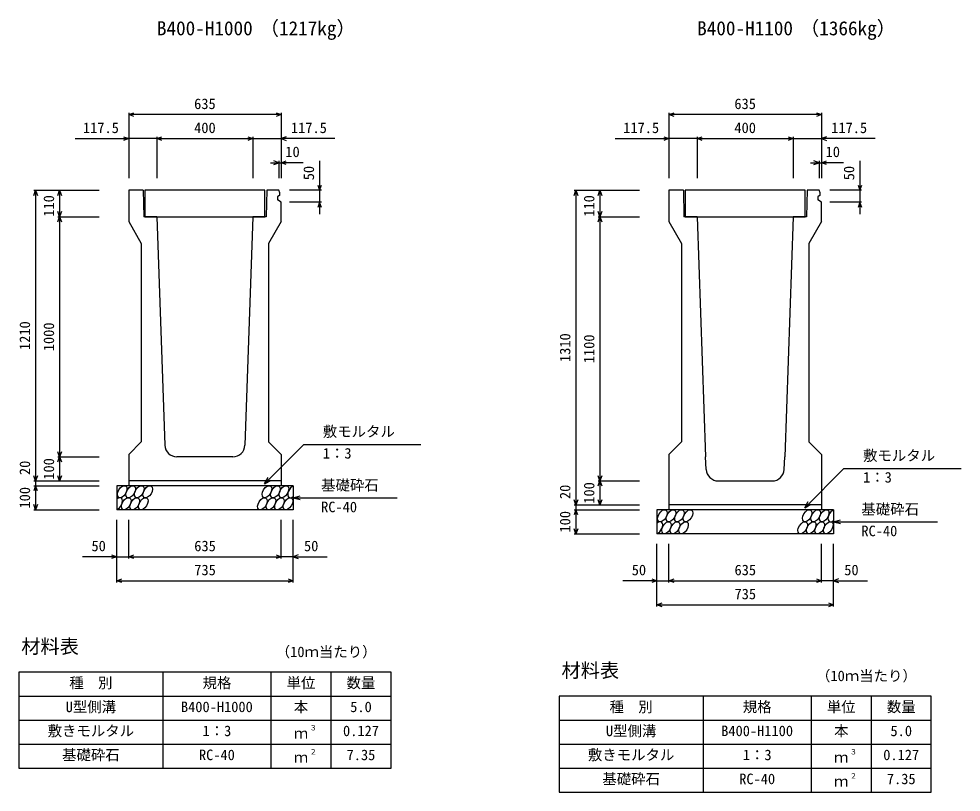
# Model space of a CAD drawing. Units: millimetres, scale not verified. Extents: x -33600 to 33600, y -11880 to 11880.
# Drawn here: x 22179 to 26103, y -4115 to -895 of the extents above; entities that cross this region are included whole.
import ezdxf
from ezdxf.enums import TextEntityAlignment as Align

# ---------------------------------------------------------------- set-up
doc = ezdxf.new("R2010")
doc.units = ezdxf.units.MM
doc.header["$LTSCALE"] = 40
for name, color, linetype, lineweight in [('0-0_DIM', 7, 'Continuous', 25), ('0-2_HATCH', 6, 'Continuous', 25), ('0-3_HYO', 3, 'Continuous', 25), ('0-4_HYO2', 4, 'Continuous', 25), ('0-5_OUTLINE', 3, 'Continuous', 25), ('0-6_TXT', 7, 'Continuous', 25)]:
    doc.layers.add(name, color=color, linetype=linetype, lineweight=lineweight)
doc.styles.add('ＭＳ ゴシック', font='')
doc.styles.get('ＭＳ ゴシック').set_extended_font_data('MS Gothic')

msp = doc.modelspace()

# ---------------------------------------------------------------- linework, layer by layer
at = {"layer": '0-0_DIM'}
for p, q in [((22636.5, -1286.54), (22636.5, -1559.04)), ((23271.5, -1294.04), (22636.5, -1294.04)), ((23271.5, -1286.54), (23271.5, -1559.04)), ((24886.5, -1286.54), (24886.5, -1559.04)), ((25521.5, -1294.04), (24886.5, -1294.04)), ((25521.5, -1286.54), (25521.5, -1559.04)), ((22413.12, -1394.04), (22636.5, -1394.04)), ((22754, -1394.04), (22636.5, -1394.04)), ((22754, -1386.54), (22754, -1559.04)), ((22754, -1394.04), (23154, -1394.04)), ((23154, -1386.54), (23154, -1559.04)), ((23154, -1394.04), (23271.5, -1394.04)), ((23494.87, -1394.04), (23271.5, -1394.04)), ((24663.12, -1394.04), (24886.5, -1394.04)), ((25004, -1394.04), (24886.5, -1394.04)), ((25004, -1386.54), (25004, -1559.04)), ((25004, -1394.04), (25404, -1394.04)), ((25404, -1386.54), (25404, -1559.04)), ((25404, -1394.04), (25521.5, -1394.04)), ((25744.87, -1394.04), (25521.5, -1394.04)), ((23261.5, -1486.54), (23261.5, -1559.04)), ((23431.5, -1486.24), (23431.5, -1609.04)), ((25511.5, -1486.54), (25511.5, -1559.04)), ((25681.5, -1486.24), (25681.5, -1609.04)), ((23226.5, -1494.04), (23261.5, -1494.04)), ((23261.5, -1494.04), (23271.5, -1494.04)), ((23362.84, -1494.04), (23271.5, -1494.04)), ((25476.5, -1494.04), (25511.5, -1494.04)), ((25511.5, -1494.04), (25521.5, -1494.04)), ((25612.84, -1494.04), (25521.5, -1494.04)), ((22241.5, -1609.04), (22514, -1609.04)), ((22249, -1609.04), (22249, -2819.04)), ((22349, -1609.04), (22349, -1719.04)), ((23439, -1609.04), (23306.5, -1609.04)), ((23431.5, -1609.04), (23431.5, -1659.04)), ((24491.5, -1609.04), (24764, -1609.04)), ((24499, -1609.04), (24499, -2919.04)), ((24599, -1609.04), (24599, -1719.04)), ((25689, -1609.04), (25556.5, -1609.04)), ((25681.5, -1609.04), (25681.5, -1659.04)), ((23439, -1659.04), (23306.5, -1659.04)), ((23431.5, -1659.04), (23431.5, -1709.04)), ((25689, -1659.04), (25556.5, -1659.04)), ((25681.5, -1659.04), (25681.5, -1709.04)), ((22341.5, -1719.04), (22514, -1719.04)), ((22349, -1719.04), (22349, -2719.04)), ((24591.5, -1719.04), (24764, -1719.04)), ((24599, -1719.04), (24599, -2819.04)), ((23365.45, -2667.23), (23201.8, -2830.88)), ((23365.45, -2667.23), (23853.39, -2667.23)), ((22341.5, -2719.04), (22514, -2719.04)), ((22349, -2719.04), (22349, -2819.04)), ((25615.45, -2767.23), (25451.8, -2930.88)), ((25615.45, -2767.23), (26103.39, -2767.23)), ((22241.5, -2819.04), (22514, -2819.04)), ((23201.8, -2830.88), (23216.8, -2804.9)), ((23201.8, -2830.88), (23227.78, -2815.88)), ((24591.5, -2819.04), (24764, -2819.04)), ((24599, -2819.04), (24599, -2919.04)), ((22241.5, -2839.04), (22514, -2839.04)), ((23321.5, -2889.04), (23350.47, -2881.27)), ((23321.5, -2889.04), (23754.81, -2889.04)), ((23321.5, -2889.04), (23350.47, -2896.8)), ((22241.5, -2939.04), (22514, -2939.04)), ((24491.5, -2919.04), (24764, -2919.04)), ((24491.5, -2939.04), (24764, -2939.04)), ((25451.8, -2930.88), (25466.8, -2904.9)), ((25451.8, -2930.88), (25477.78, -2915.88)), ((22586.5, -3242.46), (22586.5, -2981.1)), ((22636.5, -3142.46), (22636.5, -2981.1)), ((23271.5, -3142.46), (23271.5, -2981.1)), ((23321.5, -3242.46), (23321.5, -2981.1)), ((25571.5, -2989.04), (25600.47, -2981.27)), ((25571.5, -2989.04), (26004.81, -2989.04)), ((25571.5, -2989.04), (25600.47, -2996.8)), ((24491.5, -3039.04), (24764, -3039.04)), ((24836.5, -3342.46), (24836.5, -3081.1)), ((24886.5, -3242.46), (24886.5, -3081.1)), ((25521.5, -3242.46), (25521.5, -3081.1)), ((25571.5, -3342.46), (25571.5, -3081.1)), ((22586.5, -3134.96), (22444.7, -3134.96)), ((22586.5, -3134.96), (22636.5, -3134.96)), ((22636.5, -3134.96), (23271.5, -3134.96)), ((23321.5, -3134.96), (23271.5, -3134.96)), ((23321.5, -3134.96), (23463.29, -3134.96)), ((22586.5, -3234.96), (23321.5, -3234.96)), ((24836.5, -3234.96), (24694.7, -3234.96)), ((24836.5, -3234.96), (24886.5, -3234.96)), ((24886.5, -3234.96), (25521.5, -3234.96)), ((25571.5, -3234.96), (25521.5, -3234.96)), ((25571.5, -3234.96), (25713.29, -3234.96)), ((24836.5, -3334.96), (25571.5, -3334.96))]:
    msp.add_line(p, q, dxfattribs=at)
for points in [[(22657.64, -1301.73), (22636.5, -1294.04), (22657.64, -1286.34)], [(23250.35, -1286.34), (23271.5, -1294.04), (23250.35, -1301.73)], [(24907.64, -1301.73), (24886.5, -1294.04), (24907.64, -1286.34)], [(25500.35, -1286.34), (25521.5, -1294.04), (25500.35, -1301.73)], [(22615.35, -1386.34), (22636.5, -1394.04), (22615.35, -1401.73)], [(22775.14, -1401.73), (22754, -1394.04), (22775.14, -1386.34)], [(23132.85, -1386.34), (23154, -1394.04), (23132.85, -1401.73)], [(23292.64, -1386.34), (23271.5, -1394.04), (23292.64, -1401.73)], [(24865.35, -1386.34), (24886.5, -1394.04), (24865.35, -1401.73)], [(25025.14, -1401.73), (25004, -1394.04), (25025.14, -1386.34)], [(25382.85, -1386.34), (25404, -1394.04), (25382.85, -1401.73)], [(25542.64, -1386.34), (25521.5, -1394.04), (25542.64, -1401.73)], [(23240.35, -1501.73), (23261.5, -1494.04), (23240.35, -1486.34)], [(23292.64, -1501.73), (23271.5, -1494.04), (23292.64, -1486.34)], [(25490.35, -1501.73), (25511.5, -1494.04), (25490.35, -1486.34)], [(25542.64, -1501.73), (25521.5, -1494.04), (25542.64, -1486.34)], [(23423.8, -1587.89), (23431.5, -1609.04), (23439.19, -1587.89)], [(25673.8, -1587.89), (25681.5, -1609.04), (25689.19, -1587.89)], [(22241.3, -1630.18), (22249, -1609.04), (22256.69, -1630.18)], [(22341.3, -1630.18), (22349, -1609.04), (22356.69, -1630.18)], [(24491.3, -1630.18), (24499, -1609.04), (24506.69, -1630.18)], [(24591.3, -1630.18), (24599, -1609.04), (24606.69, -1630.18)], [(23439.19, -1680.18), (23431.5, -1659.04), (23423.8, -1680.18)], [(25689.19, -1680.18), (25681.5, -1659.04), (25673.8, -1680.18)], [(22356.69, -1697.89), (22349, -1719.04), (22341.3, -1697.89)], [(22341.3, -1740.18), (22349, -1719.04), (22356.69, -1740.18)], [(24606.69, -1697.89), (24599, -1719.04), (24591.3, -1697.89)], [(24591.3, -1740.18), (24599, -1719.04), (24606.69, -1740.18)], [(22356.69, -2697.89), (22349, -2719.04), (22341.3, -2697.89)], [(22341.3, -2740.18), (22349, -2719.04), (22356.69, -2740.18)], [(22256.69, -2797.89), (22249, -2819.04), (22241.3, -2797.89)], [(22249, -2819.04), (22249, -2839.04), (22249, -2939.04)], [(22356.69, -2797.89), (22349, -2819.04), (22341.3, -2797.89)], [(24606.69, -2797.89), (24599, -2819.04), (24591.3, -2797.89)], [(24591.3, -2840.18), (24599, -2819.04), (24606.69, -2840.18)], [(22256.69, -2860.18), (22249, -2839.04), (22241.3, -2860.18)], [(24506.69, -2897.89), (24499, -2919.04), (24491.3, -2897.89)], [(24606.69, -2897.89), (24599, -2919.04), (24591.3, -2897.89)], [(22256.69, -2917.89), (22249, -2939.04), (22241.3, -2917.89)], [(24506.69, -2960.18), (24499, -2939.04), (24491.3, -2960.18)], [(24499, -2919.04), (24499, -2939.04), (24499, -3039.04)], [(24506.69, -3017.89), (24499, -3039.04), (24491.3, -3017.89)], [(22565.35, -3127.27), (22586.5, -3134.96), (22565.35, -3142.66)], [(22657.64, -3142.66), (22636.5, -3134.96), (22657.64, -3127.27)], [(23250.35, -3127.27), (23271.5, -3134.96), (23250.35, -3142.66)], [(23342.64, -3127.27), (23321.5, -3134.96), (23342.64, -3142.66)], [(22607.64, -3242.66), (22586.5, -3234.96), (22607.64, -3227.27)], [(23300.35, -3227.27), (23321.5, -3234.96), (23300.35, -3242.66)], [(24815.35, -3227.27), (24836.5, -3234.96), (24815.35, -3242.66)], [(24907.64, -3242.66), (24886.5, -3234.96), (24907.64, -3227.27)], [(25500.35, -3227.27), (25521.5, -3234.96), (25500.35, -3242.66)], [(25592.64, -3227.27), (25571.5, -3234.96), (25592.64, -3242.66)], [(24857.64, -3342.66), (24836.5, -3334.96), (24857.64, -3327.27)], [(25550.35, -3327.27), (25571.5, -3334.96), (25550.35, -3342.66)]]:
    msp.add_lwpolyline(points, dxfattribs=at)
at = {"layer": '0-2_HATCH'}
for points in [[(22704, -1719.04), (23204, -1719.04), (23204, -1609.04), (22704, -1609.04)], [(24954, -1719.04), (25454, -1719.04), (25454, -1609.04), (24954, -1609.04)]]:
    msp.add_lwpolyline(points, close=True, dxfattribs=at)
for centre in [(22609.39, -2864.04), (22644.86, -2864.04), (22680.34, -2864.04), (22715.82, -2864.04), (23212.07, -2864.04), (23247.54, -2864.04), (23283.02, -2864.04), (22626.27, -2914.03), (22661.75, -2914.03), (22697.22, -2914.03), (23193.47, -2914.03), (23228.95, -2914.03), (23264.43, -2914.03), (23299.9, -2914.03), (24859.39, -2964.04), (24894.86, -2964.04), (24930.34, -2964.04), (24965.82, -2964.04), (25462.07, -2964.04), (25497.54, -2964.04), (25533.02, -2964.04), (24876.27, -3014.03), (24911.75, -3014.03), (24947.22, -3014.03), (25443.47, -3014.03), (25478.95, -3014.03), (25514.43, -3014.03), (25549.9, -3014.03)]:
    msp.add_ellipse(centre, major_axis=(14.54, 23.54), ratio=0.5792, dxfattribs=at)
for centre, start_param, end_param in [((23318.5, -2864.04), 0.6666252, 4.1103269), ((22590.79, -2914.03), 3.7419964, 7.318141), ((25568.5, -2964.04), 0.6666252, 4.1103269), ((24840.79, -3014.03), 3.7419964, 7.318141)]:
    msp.add_ellipse(centre, major_axis=(14.54, 23.54), ratio=0.5792, start_param=start_param, end_param=end_param, dxfattribs=at)
at = {"layer": '0-3_HYO'}
for p, q in [((22779, -3614.91), (22779, -4014.91)), ((23229, -3614.91), (23229, -4014.91)), ((23479, -3614.91), (23479, -4014.91)), ((22179, -3714.91), (23729, -3714.91)), ((25029, -3714.91), (25029, -4114.91)), ((25479, -3714.91), (25479, -4114.91)), ((25729, -3714.91), (25729, -4114.91)), ((24429, -3814.91), (25979, -3814.91))]:
    msp.add_line(p, q, dxfattribs=at)
for points in [[(22179, -4014.91), (23729, -4014.91), (23729, -3614.91), (22179, -3614.91)], [(24429, -4114.91), (25979, -4114.91), (25979, -3714.91), (24429, -3714.91)]]:
    msp.add_lwpolyline(points, close=True, dxfattribs=at)
at = {"layer": '0-4_HYO2'}
for p, q in [((22179, -3814.91), (23729, -3814.91)), ((22179, -3914.91), (23729, -3914.91)), ((24429, -3914.91), (25979, -3914.91)), ((24429, -4014.91), (25979, -4014.91))]:
    msp.add_line(p, q, dxfattribs=at)
at = {"layer": '0-5_OUTLINE'}
for p, q in [((22696.5, -1609.04), (22636.5, -1609.04)), ((22636.5, -1609.04), (22636.5, -1739.04)), ((22696.5, -1609.04), (22699, -1719.04)), ((23211.5, -1609.04), (23209, -1719.04)), ((23261.5, -1609.04), (23211.5, -1609.04)), ((23266.5, -1629.04), (23256.5, -1636.04)), ((23256.5, -1636.04), (23256.5, -1649.04)), ((23266.5, -1619.04), (23261.5, -1609.04)), ((23266.5, -1629.04), (23266.5, -1619.04)), ((24946.5, -1609.04), (24886.5, -1609.04)), ((24886.5, -1609.04), (24886.5, -1739.04)), ((24946.5, -1609.04), (24949, -1719.04)), ((25461.5, -1609.04), (25459, -1719.04)), ((25511.5, -1609.04), (25461.5, -1609.04)), ((25516.5, -1629.04), (25506.5, -1636.04)), ((25506.5, -1636.04), (25506.5, -1649.04)), ((25516.5, -1619.04), (25511.5, -1609.04)), ((25516.5, -1629.04), (25516.5, -1619.04)), ((23271.5, -1659.04), (23256.5, -1649.04)), ((23271.5, -1739.04), (23271.5, -1659.04)), ((25521.5, -1659.04), (25506.5, -1649.04)), ((25521.5, -1739.04), (25521.5, -1659.04)), ((22754, -1719.04), (22699, -1719.04)), ((22754, -1719.04), (22787.31, -2670.78)), ((23154, -1719.04), (23120.68, -2670.78)), ((23209, -1719.04), (23154, -1719.04)), ((25004, -1719.04), (24949, -1719.04)), ((25004, -1719.04), (25039, -2719.04)), ((25404, -1719.04), (25369, -2719.04)), ((25459, -1719.04), (25404, -1719.04)), ((23271.5, -1739.04), (23219, -1830.04)), ((25521.5, -1739.04), (25469, -1830.04)), ((23219, -1830.04), (23219, -2656.54)), ((25469, -1830.04), (25469, -2656.54)), ((22636.5, -2709.04), (22689, -2656.54)), ((23271.5, -2709.04), (23219, -2656.54)), ((24886.5, -2709.04), (24939, -2656.54)), ((25521.5, -2709.04), (25469, -2656.54)), ((22636.5, -2709.04), (22636.5, -2839.04)), ((23070.71, -2719.04), (22837.28, -2719.04)), ((23271.5, -2709.04), (23271.5, -2839.04)), ((24886.5, -2709.04), (24886.5, -2939.04)), ((25041.62, -2771.53), (25039, -2719.04)), ((25366.37, -2771.53), (25369, -2719.04)), ((25521.5, -2709.04), (25521.5, -2939.04)), ((23271.5, -2819.04), (22636.5, -2819.04)), ((25091.56, -2819.04), (25316.43, -2819.04)), ((23321.5, -2839.04), (23321.5, -2939.04)), ((23321.5, -2939.04), (22586.5, -2939.04)), ((25521.5, -2919.04), (24886.5, -2919.04)), ((25571.5, -2939.04), (25571.5, -3039.04)), ((25571.5, -3039.04), (24836.5, -3039.04))]:
    msp.add_line(p, q, dxfattribs=at)
for points in [[(22636.5, -1739.04), (22689, -1830.04), (22689, -2656.54)], [(24886.5, -1739.04), (24939, -1830.04), (24939, -2656.54)], [(23321.5, -2839.04), (22586.5, -2839.04), (22586.5, -2939.04)], [(25571.5, -2939.04), (24836.5, -2939.04), (24836.5, -3039.04)]]:
    msp.add_lwpolyline(points, dxfattribs=at)
for centre, start, end in [((22837.28, -2669.04), 182.00453, 270), ((23070.71, -2669.04), 270, 357.99547), ((25091.56, -2769.04), 182.86241, 270), ((25316.43, -2769.04), 270, 357.13759)]:
    msp.add_arc(centre, 50, start, end, dxfattribs=at)

# ---------------------------------------------------------------- texts
at = {"layer": '0-0_DIM', "style": 'ＭＳ ゴシック'}
for s, p in [('635', (22909, -1284.04)), ('635', (25159, -1284.04)), ('117.5', (22445.89, -1384.04)), ('400', (22909, -1384.04)), ('117.5', (23312.1, -1384.04)), ('117.5', (24695.89, -1384.04)), ('400', (25159, -1384.04)), ('117.5', (25562.1, -1384.04)), ('10', (23288.84, -1484.04)), ('10', (25538.84, -1484.04)), ('敷モルタル', (23444.82, -2648.49)), ('1：3', (23444.82, -2739.18)), ('敷モルタル', (25694.82, -2748.49)), ('1：3', (25694.82, -2839.18)), ('基礎砕石', (23437.82, -2871.86)), ('RC-40', (23437.82, -2962.55)), ('基礎砕石', (25687.82, -2971.86)), ('RC-40', (25687.82, -3062.55)), ('50', (22481.5, -3124.96)), ('635', (22909.53, -3124.96)), ('50', (23366.5, -3124.96)), ('735', (22909.53, -3224.96)), ('50', (24731.5, -3224.96)), ('635', (25159.53, -3224.96)), ('50', (25616.5, -3224.96)), ('735', (25159.53, -3324.96))]:
    msp.add_text(s, height=43.99, dxfattribs=at).set_placement(p, align=Align.BOTTOM_LEFT)
for s, p in [('50', (23421.5, -1567.35)), ('50', (25671.5, -1567.35)), ('110', (22339, -1719.04)), ('110', (24589, -1719.04)), ('1210', (22239, -2274.04)), ('1000', (22339, -2279.04)), ('1310', (24489, -2324.04)), ('1100', (24589, -2329.04)), ('20', (22239, -2794.72)), ('100', (22339, -2814.04)), ('100', (22239, -2934.04)), ('20', (24489, -2894.72)), ('100', (24589, -2914.04)), ('100', (24489, -3034.04))]:
    msp.add_text(s, height=43.99, rotation=90, dxfattribs=at).set_placement(p, align=Align.BOTTOM_LEFT)
at = {"layer": '0-6_TXT', "style": 'ＭＳ ゴシック'}
for s, height, p in [('（1217kg）', 58.65, (23182.37, -981.31)), ('（1366kg）', 58.65, (25432.37, -981.31)), ('B400-H1000', 58.65, (22754, -981.31)), ('B400-H1100', 58.65, (25004, -981.31)), ('材料表', 58.65, (22189, -3554.91)), ('（10ｍ当たり）', 43.99, (23248.99, -3565.91)), ('材料表', 58.65, (24439, -3654.91)), ('（10ｍ当たり）', 43.99, (25498.99, -3665.91)), ('種\u3000別', 43.99, (22389, -3694.91)), ('規格', 43.99, (22944, -3694.91)), ('単位', 43.99, (23294, -3694.91)), ('数量', 43.99, (23544, -3694.91)), ('U型側溝', 43.99, (22374, -3794.91)), ('B400-H1000', 43.99, (22854, -3794.91)), ('本', 43.99, (23324, -3794.91)), ('5.0', 43.99, (23559, -3794.91)), ('種\u3000別', 43.99, (24639, -3794.91)), ('規格', 43.99, (25194, -3794.91)), ('単位', 43.99, (25544, -3794.91)), ('数量', 43.99, (25794, -3794.91)), ('敷きモルタル', 43.99, (22299, -3894.91)), ('1：3', 43.99, (22944, -3894.91)), ('３', 21.99, (23389.54, -3864.54)), ('0.127', 43.99, (23529, -3894.91)), ('U型側溝', 43.99, (24624, -3894.91)), ('B400-H1100', 43.99, (25104, -3894.91)), ('本', 43.99, (25574, -3894.91)), ('5.0', 43.99, (25809, -3894.91)), ('ｍ', 43.99, (23324, -3904.91)), ('基礎砕石', 43.99, (22359, -3994.91)), ('RC-40', 43.99, (22929, -3994.91)), ('ｍ', 43.99, (23324, -4004.91)), ('２', 21.99, (23389.54, -3964.54)), ('7.35', 43.99, (23544, -3994.91)), ('敷きモルタル', 43.99, (24549, -3994.91)), ('1：3', 43.99, (25194, -3994.91)), ('ｍ', 43.99, (25574, -4004.91)), ('３', 21.99, (25639.54, -3964.54)), ('0.127', 43.99, (25779, -3994.91)), ('基礎砕石', 43.99, (24609, -4094.91)), ('RC-40', 43.99, (25179, -4094.91)), ('２', 21.99, (25639.54, -4064.54)), ('7.35', 43.99, (25794, -4094.91)), ('ｍ', 43.99, (25574, -4104.91))]:
    msp.add_text(s, height=height, dxfattribs=at).set_placement(p, align=Align.BOTTOM_LEFT)

doc.saveas('drawing.dxf')
